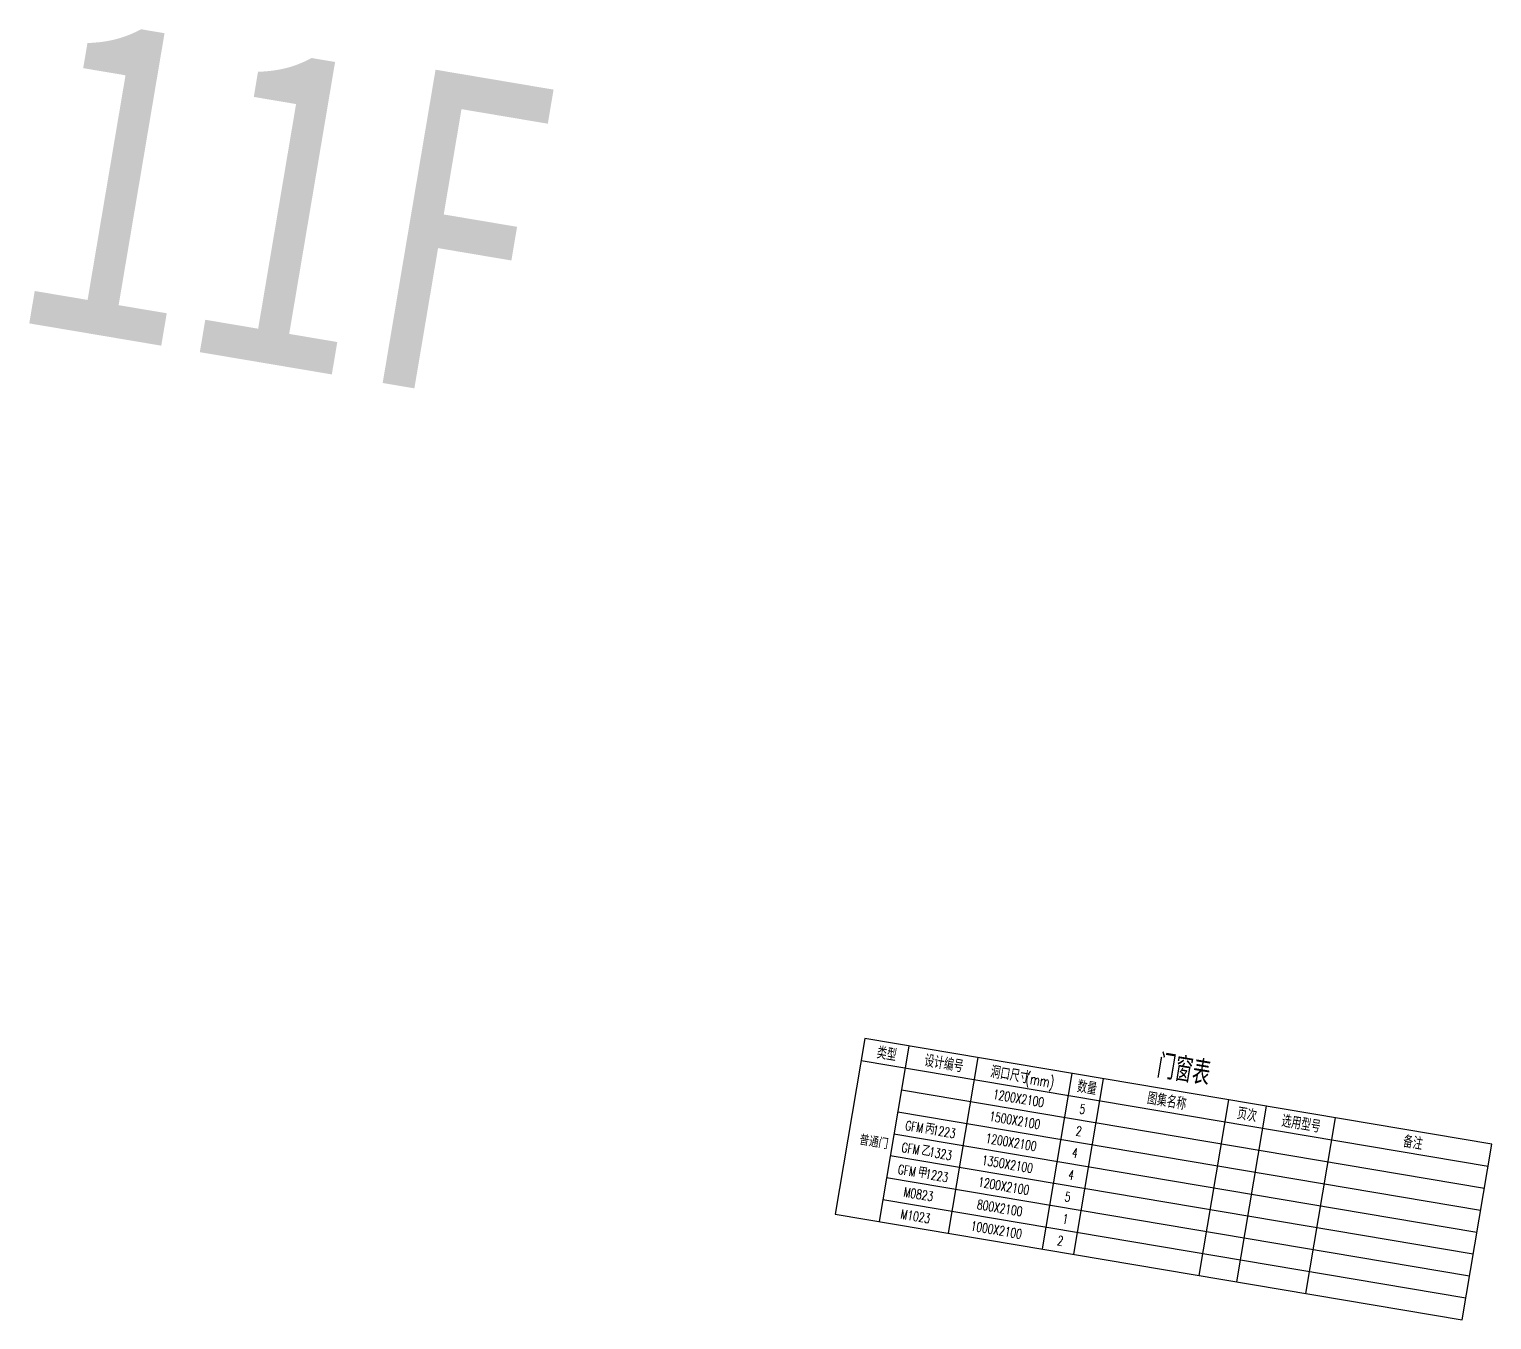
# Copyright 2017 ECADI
# Model space of a CAD drawing. Extents: x 12199666 to 24617114, y 1197707 to 2548648.
# Drawn here: x 12199666 to 12245679, y 1269283 to 1309901 of the extents above; entities that cross this region are included whole.
import ezdxf
from ezdxf.enums import TextEntityAlignment as Align

# ---------------------------------------------------------------- set-up
doc = ezdxf.new("R2010")
doc.units = 0
doc.header["$LTSCALE"] = 10
doc.header["$MEASUREMENT"] = 0
doc.layers.add('TX-PLAN-T1-F11$0$DIM_SYMB', color=3, linetype='Continuous')
doc.layers.add('TX-PLAN-T1-F11$0$PUB_TAB', color=7, linetype='Continuous')
doc.styles.add('TX-PLAN-T1-F11$0$_TCH_WDTABLE', font='SIMPLEX', dxfattribs={"bigfont": 'GBCBIG'})
doc.styles.add('TX-PLAN-T1-F11$0$CHA-G_T3_T3', font='', dxfattribs={"width": 0.8})
doc.styles.get('TX-PLAN-T1-F11$0$CHA-G_T3_T3').set_extended_font_data('SimHei')

# ---------------------------------------------------------------- blocks, each defined once
blk = doc.blocks.new('TX-PLAN-T1-F11')
at = {"layer": 'TX-PLAN-T1-F11$0$PUB_TAB'}
blk.add_lwpolyline([(12225026.3, 1272610.1), (12244747.6, 1269282.9), (12245679.2, 1274804.9), (12225957.9, 1278132.1)], close=True, dxfattribs=at)
for points in [[(12227338.4, 1277899.2), (12226406.8, 1272377.2)], [(12225841.5, 1277441.9), (12245562.8, 1274114.6)], [(12229507.7, 1277533.2), (12228576.1, 1272011.2)], [(12232465.9, 1277034.1), (12231534.3, 1271512.2)], [(12227105.5, 1276518.7), (12245446.3, 1273424.4)], [(12233452, 1276867.8), (12232520.4, 1271345.8)], [(12237396.3, 1276202.3), (12236464.6, 1270680.3)], [(12238579.5, 1276002.7), (12237647.9, 1270480.7)], [(12226989, 1275828.5), (12245329.8, 1272734.1)], [(12240748.9, 1275636.7), (12239817.3, 1270114.7)], [(12226872.6, 1275138.2), (12245213.4, 1272043.9)], [(12226756.1, 1274448), (12245096.9, 1271353.6)], [(12226639.7, 1273757.7), (12244980.5, 1270663.4)], [(12226523.2, 1273067.5), (12244864, 1269973.1)]]:
    blk.add_lwpolyline(points, dxfattribs=at)
at = {"layer": 'TX-PLAN-T1-F11$0$DIM_SYMB', "color": 7, "style": 'TX-PLAN-T1-F11$0$CHA-G_T3_T3', "width": 0.8}
blk.add_text('11F', height=10000, rotation=350.42362, dxfattribs=at).set_placement((12206518.4, 1296444.4, 3.6), align=Align.BOTTOM_CENTER)
at = {"layer": 'TX-PLAN-T1-F11$0$PUB_TAB', "style": 'TX-PLAN-T1-F11$0$_TCH_WDTABLE'}
for s, height, p in [('类型', 385.82, (12226309.1, 1277515.1)), ('设计编号', 385.82, (12227805, 1277262.7)), ('门窗表', 771.63, (12235108.1, 1276912.9)), ('洞口尺寸', 385.82, (12229885.1, 1276911.8)), ('数量', 385.82, (12232611.5, 1276451.8)), ('图集名称', 385.82, (12234816.5, 1276079.8)), ('页次', 385.82, (12237644.6, 1275602.6)), ('选用型号', 385.82, (12239044, 1275366.5)), ('普通门', 337.59, (12225762.7, 1274793.1)), ('丙', 337.6, (12227830.7, 1275154)), ('备注', 385.82, (12242864.5, 1274722)), ('乙', 337.6, (12227714.2, 1274463.8)), ('甲', 337.6, (12227597.8, 1273773.6))]:
    blk.add_text(s, height=height, rotation=350.42362, dxfattribs=at).set_placement(p)
at = {"layer": 'TX-PLAN-T1-F11$0$PUB_TAB', "style": 'TX-PLAN-T1-F11$0$_TCH_WDTABLE', "width": 0.705882}
for s, height, p in [('(mm)', 340, (12230992.8, 1276724.9)), ('1200X2100', 297.5, (12229969, 1276239.7)), ('5', 297.5, (12232690.5, 1275780.5)), ('GFM', 297.5, (12227209.5, 1275258.9)), ('1500X2100', 297.5, (12229852.5, 1275549.5)), ('1223', 297.5, (12228073, 1275113.2)), ('1200X2100', 297.5, (12229736.1, 1274859.2)), ('2', 297.5, (12232574.1, 1275090.3)), ('GFM', 297.5, (12227093, 1274568.6)), ('1323', 297.5, (12227956.6, 1274422.9)), ('4', 297.5, (12232452.7, 1274400.9)), ('GFM', 297.5, (12226976.6, 1273878.4)), ('1350X2100', 297.5, (12229619.6, 1274169)), ('1223', 297.5, (12227840.1, 1273732.7)), ('1200X2100', 297.5, (12229503.2, 1273478.7)), ('4', 297.5, (12232336.2, 1273710.6)), ('M0823', 297.5, (12227158.2, 1273164.5)), ('5', 297.5, (12232224.7, 1273019.6)), ('M1023', 297.5, (12227061.5, 1272470.9)), ('800X2100', 297.5, (12229465.6, 1272775.2)), ('1000X2100', 297.5, (12229270.3, 1272098.2)), ('1', 297.5, (12232152.6, 1272321.8)), ('2', 297.5, (12231991.8, 1271639.1))]:
    blk.add_text(s, height=height, rotation=350.42362, dxfattribs=at).set_placement(p)

msp = doc.modelspace()

# ---------------------------------------------------------------- block references
msp.add_blockref('TX-PLAN-T1-F11', (0, 0))

doc.saveas('drawing.dxf')
